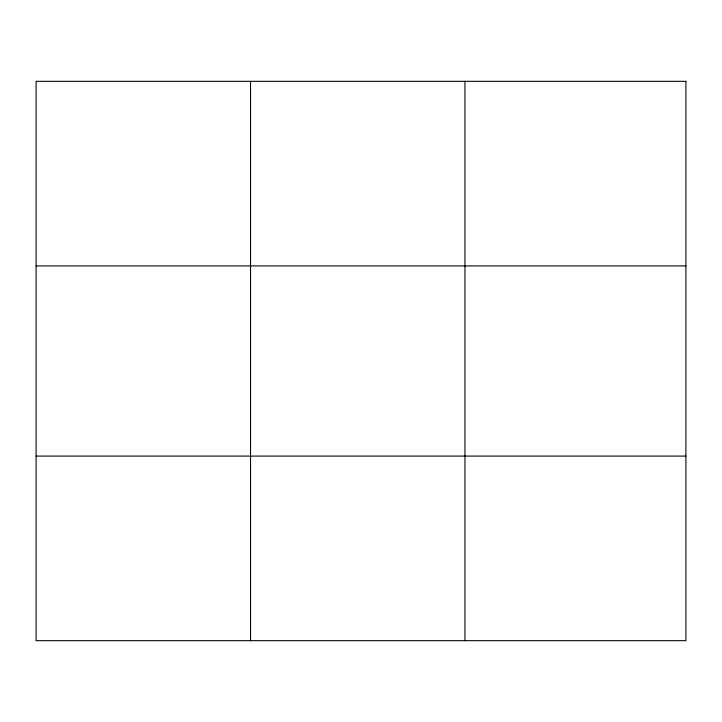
<?xml version="1.0" encoding="UTF-8"?>
<svg xmlns="http://www.w3.org/2000/svg" width="722" height="722" viewBox="0 0 722 722"><rect width="100%" height="100%" fill="white"/><g stroke="black" fill="none" stroke-linecap="round" stroke-linejoin="round"><path stroke-width="1.08" d="M250.534 640.676L250.534 81.324M464.968 640.676L464.968 81.324M36.1 265.913L685.9 265.913M36.1 456.087L685.9 456.087M685.9 81.324L685.9 640.676L36.1 640.676L36.1 81.324L685.9 81.324"/></g></svg>
